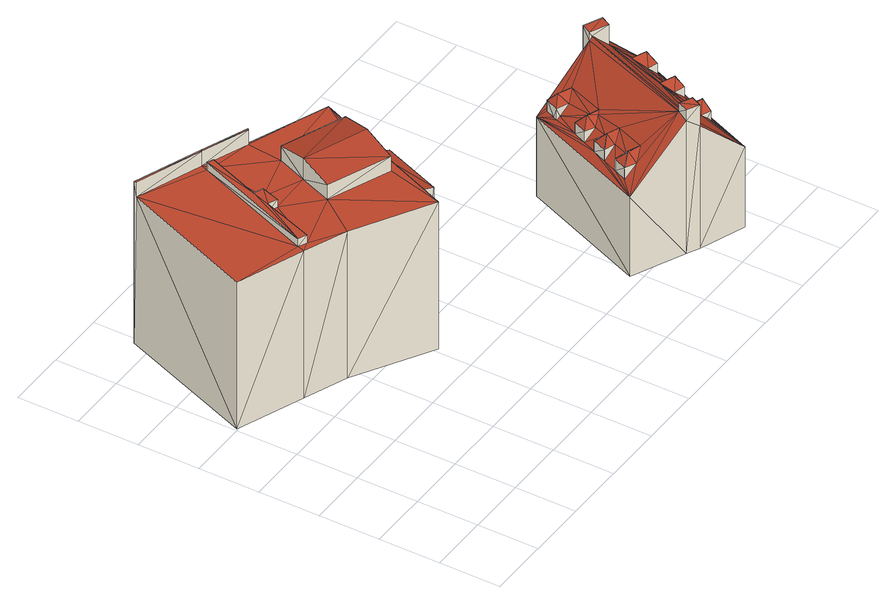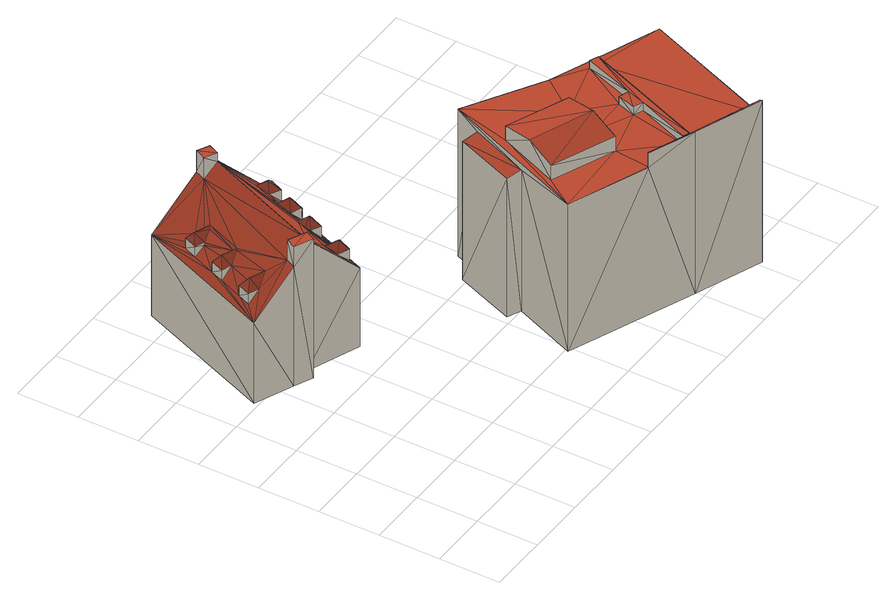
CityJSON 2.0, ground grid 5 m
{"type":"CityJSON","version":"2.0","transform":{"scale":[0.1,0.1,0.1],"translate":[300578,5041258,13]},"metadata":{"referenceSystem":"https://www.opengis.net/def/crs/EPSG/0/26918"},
"CityObjects":{
"building1":{"type":"Building","geometry":[{"type":"MultiSurface","lod":"2","boundaries":[[[0,1,2]],[[3,4,5]],[[4,6,5]],[[2,7,6]],[[5,8,9]],[[0,2,4]],[[4,2,6]],[[5,6,8]],[[8,10,9]],[[11,12,13]],[[11,9,12]],[[12,10,14]],[[9,10,12]],[[15,5,11]],[[5,9,11]],[[16,3,17]],[[17,5,15]],[[3,5,17]],[[18,17,15]],[[16,19,20]],[[20,19,21]],[[21,19,7]],[[3,20,4]],[[21,7,2]],[[16,20,3]],[[22,2,1]],[[22,21,2]],[[23,1,0]],[[23,22,1]],[[23,4,20]],[[23,0,4]],[[19,24,6]],[[19,6,7]],[[24,25,8]],[[24,8,6]],[[25,10,8]],[[25,14,10]],[[26,27,28]],[[29,26,28]],[[30,26,29]],[[30,31,26]],[[32,13,12]],[[32,12,33]],[[34,32,33]],[[34,33,35]],[[36,37,38]],[[37,39,38]],[[40,41,42]],[[40,42,43]],[[44,40,43]],[[45,40,44]],[[45,44,46]],[[44,47,46]],[[36,46,47]],[[36,47,37]],[[18,35,17]],[[18,34,35]],[[48,49,50]],[[48,50,51]],[[41,51,42]],[[41,48,51]],[[52,27,53]],[[52,28,27]],[[54,31,30]],[[54,55,31]],[[56,52,53]],[[55,56,53]],[[54,56,55]],[[38,39,49]],[[39,50,49]],[[20,21,22]],[[23,20,22]],[[52,29,28]],[[56,29,52]],[[54,29,56]],[[54,30,29]],[[15,11,32]],[[18,15,34]],[[34,15,32]],[[32,11,13]],[[38,49,46]],[[45,46,41]],[[36,38,46]],[[45,41,40]],[[46,49,41]],[[41,49,48]],[[50,12,14]],[[39,12,50]],[[19,27,24]],[[53,27,19]],[[16,35,31]],[[31,37,44]],[[16,31,55]],[[27,43,51]],[[27,51,24]],[[35,37,31]],[[26,43,27]],[[31,44,26]],[[16,53,19]],[[26,44,43]],[[37,47,44]],[[16,55,53]],[[43,42,51]],[[50,14,25]],[[33,12,39]],[[35,33,37]],[[24,51,25]],[[16,17,35]],[[51,50,25]],[[37,33,39]]],"semantics":{"surfaces":[{"type":"GroundSurface"},{"type":"WallSurface"},{"type":"RoofSurface"}],"values":[0,0,0,0,0,0,0,0,0,1,1,1,1,1,1,1,1,1,1,1,1,1,1,1,1,1,1,1,1,1,1,1,1,1,1,1,1,1,1,1,1,1,1,1,1,1,1,1,1,1,1,1,1,1,1,1,1,1,1,1,1,1,1,1,1,1,1,1,1,1,2,2,2,2,2,2,2,2,2,2,2,2,2,2,2,2,2,2,2,2,2,2,2,2,2,2,2,2,2,2,2,2,2,2,2,2,2,2,2,2]}}]},
"building2":{"type":"Building","geometry":[{"type":"MultiSurface","lod":"2","boundaries":[[[57,58,59]],[[59,60,61]],[[59,61,62]],[[63,59,64]],[[57,59,63]],[[59,65,60]],[[58,65,59]],[[66,67,68]],[[67,69,68]],[[70,71,72]],[[73,74,75]],[[76,74,73]],[[77,78,74]],[[79,80,81]],[[80,82,81]],[[82,83,81]],[[84,85,86]],[[87,88,89]],[[90,91,92]],[[90,92,93]],[[94,95,96]],[[97,76,98]],[[99,100,101]],[[99,101,102]],[[103,104,105]],[[106,107,77]],[[108,109,110]],[[111,112,113]],[[114,115,89]],[[116,82,80]],[[117,118,119]],[[120,121,122]],[[123,70,124]],[[124,70,72]],[[86,85,125]],[[85,126,125]],[[84,127,128]],[[106,129,130]],[[106,107,129]],[[127,126,125]],[[128,127,125]],[[69,109,110]],[[68,69,110]],[[79,121,131]],[[131,121,122]],[[132,133,134]],[[135,132,134]],[[136,118,119]],[[87,118,136]],[[99,90,93]],[[99,93,100]],[[103,96,104]],[[103,94,96]],[[106,97,98]],[[106,98,107]],[[110,109,112]],[[109,113,112]],[[89,115,118]],[[115,119,118]],[[81,83,121]],[[83,122,121]],[[125,126,137]],[[125,137,70]],[[137,71,70]],[[138,139,140]],[[140,139,141]],[[142,132,135]],[[142,143,132]],[[139,144,145]],[[139,145,141]],[[145,144,146]],[[142,147,143]],[[142,148,147]],[[149,146,144]],[[149,64,146]],[[64,59,146]],[[147,60,65]],[[147,133,60]],[[148,133,147]],[[148,134,133]],[[150,65,58]],[[150,147,65]],[[133,151,60]],[[60,151,61]],[[138,140,149]],[[140,64,149]],[[140,63,64]],[[152,63,140]],[[152,57,63]],[[146,59,153]],[[59,62,153]],[[153,62,61]],[[153,61,151]],[[57,150,58]],[[152,150,57]],[[141,145,143]],[[145,132,143]],[[73,154,102]],[[73,155,154]],[[73,74,155]],[[156,155,143]],[[157,74,75]],[[141,74,78]],[[141,143,74]],[[73,102,101]],[[92,91,150]],[[150,91,143]],[[91,156,143]],[[74,143,155]],[[152,140,141]],[[150,143,147]],[[152,98,150]],[[158,78,77]],[[96,77,107]],[[95,158,77]],[[98,76,101]],[[96,95,77]],[[98,101,100]],[[152,105,104]],[[152,96,107]],[[76,73,101]],[[98,100,150]],[[93,92,150]],[[100,93,150]],[[152,104,96]],[[152,107,98]],[[152,141,105]],[[158,141,78]],[[105,141,158]],[[159,105,158]],[[103,105,159]],[[130,77,74]],[[106,77,130]],[[159,158,95]],[[94,159,95]],[[103,159,94]],[[99,160,90]],[[130,74,76]],[[97,130,76]],[[106,130,97]],[[99,102,160]],[[160,102,154]],[[160,154,155]],[[90,160,91]],[[160,156,91]],[[160,155,156]],[[148,135,134]],[[142,135,148]],[[138,149,144]],[[138,144,139]],[[161,79,120]],[[120,79,121]],[[117,87,118]],[[162,87,117]],[[116,80,79]],[[161,116,79]],[[79,81,121]],[[87,89,118]],[[114,89,88]],[[162,88,87]],[[162,114,88]],[[132,151,133]],[[145,146,132]],[[146,66,132]],[[146,84,66]],[[146,153,85]],[[66,163,132]],[[146,85,84]],[[84,164,66]],[[84,123,164]],[[123,124,164]],[[85,153,126]],[[126,153,137]],[[153,151,83]],[[132,161,162]],[[132,163,161]],[[132,117,151]],[[132,162,117]],[[161,114,162]],[[124,109,108]],[[163,116,161]],[[120,122,115]],[[120,115,114]],[[116,113,82]],[[117,119,151]],[[111,113,116]],[[153,83,113]],[[161,120,114]],[[153,109,72]],[[153,113,109]],[[122,151,115]],[[163,111,116]],[[115,151,119]],[[83,151,122]],[[124,72,109]],[[164,124,108]],[[137,153,72]],[[113,83,82]],[[84,86,128]],[[86,125,128]],[[84,128,123]],[[123,128,70]],[[128,125,70]],[[68,110,112]],[[164,108,68]],[[66,164,68]],[[108,110,68]],[[111,68,112]],[[66,68,163]],[[163,68,111]]],"semantics":{"surfaces":[{"type":"GroundSurface"},{"type":"WallSurface"},{"type":"RoofSurface"}],"values":[0,0,0,0,0,0,0,1,1,1,1,1,1,1,1,1,1,1,1,1,1,1,1,1,1,1,1,1,1,1,1,1,1,1,1,1,1,1,1,1,1,1,1,1,1,1,1,1,1,1,1,1,1,1,1,1,1,1,1,1,1,1,1,1,1,1,1,1,1,1,1,1,1,1,1,1,1,1,1,1,1,1,1,1,1,1,1,1,1,1,1,1,1,1,1,2,2,2,2,2,2,2,2,2,2,2,2,2,2,2,2,2,2,2,2,2,2,2,2,2,2,2,2,2,2,2,2,2,2,2,2,2,2,2,2,2,2,2,2,2,2,2,2,2,2,2,2,2,2,2,2,2,2,2,2,2,2,2,2,2,2,2,2,2,2,2,2,2,2,2,2,2,2,2,2,2,2,2,2,2,2,2,2,2,2,2,2,2,2,2,2,2,2,2,2,2,2,2,2,2,2,2,2,2,2,2,2,2,2,2]}}]}
},
"vertices":[
[194,195,7],[175,146,7],[163,151,7],[204,252,7],[183,200,7],[101,293,7],[92,166,7],[154,129,7],[57,180,7],[46,314,7],[2,201,7],[46,314,152],[46,312,139],[46,312,152],[2,201,139],[101,293,152],[204,252,139],[139,278,139],[139,278,152],[154,129,139],[183,200,134],[163,151,134],[175,146,131],[194,195,131],[92,166,139],[57,180,139],[125,223,139],[115,197,139],[115,197,152],[125,223,158],[135,248,152],[135,248,139],[100,292,152],[100,292,139],[138,277,152],[138,277,139],[103,284,146],[103,284,139],[98,286,146],[98,286,139],[89,222,146],[81,225,146],[81,225,139],[89,222,139],[94,237,139],[94,237,146],[86,240,146],[86,240,139],[66,183,146],[59,186,146],[59,186,139],[66,183,139],[166,176,152],[166,176,139],[187,227,152],[187,227,139],[177,203,158],
[401,115,35],[355,1,35],[350,127,35],[308,20,35],[265,40,35],[307,144,35],[369,128,35],[354,135,35],[318,15,35],[312,95,130],[309,96,127],[302,99,130],[302,99,119],[305,126,122],[305,126,111],[305,126,112],[361,73,128],[360,75,130],[360,75,129],[365,66,122],[370,77,122],[361,75,129],[292,76,130],[289,84,122],[289,85,122],[289,84,112],[289,85,112],[324,125,129],[319,133,121],[319,133,122],[283,53,130],[283,53,129],[279,61,122],[361,33,122],[353,36,122],[358,34,117],[361,33,113],[386,93,122],[378,96,122],[386,93,113],[374,63,122],[374,63,113],[366,44,122],[366,44,113],[359,47,120],[358,47,122],[391,104,122],[391,104,113],[382,107,122],[378,74,122],[378,74,113],[307,103,122],[299,107,112],[299,107,122],[302,92,122],[294,96,122],[294,96,112],[288,57,122],[279,61,112],[298,81,122],[283,46,122],[274,50,122],[274,50,112],[293,70,122],[284,73,122],[284,73,112],[315,122,122],[308,125,114],[310,137,122],[310,137,112],[313,130,117],[313,130,129],[372,70,117],[372,70,130],[292,76,118],[312,29,156],[308,20,154],[308,20,164],[312,29,164],[283,53,119],[307,130,112],[369,128,160],[365,120,160],[369,128,142],[365,120,142],[322,24,164],[322,24,145],[350,127,160],[352,126,156],[350,127,153],[318,15,145],[318,15,164],[354,135,160],[355,1,107],[265,40,106],[401,115,107],[307,144,106],[350,46,128],[348,45,130],[350,42,127],[361,75,128],[372,106,131],[384,101,131],[361,40,130],[302,72,130],[293,49,130],[309,94,128],[309,100,125]
]}
